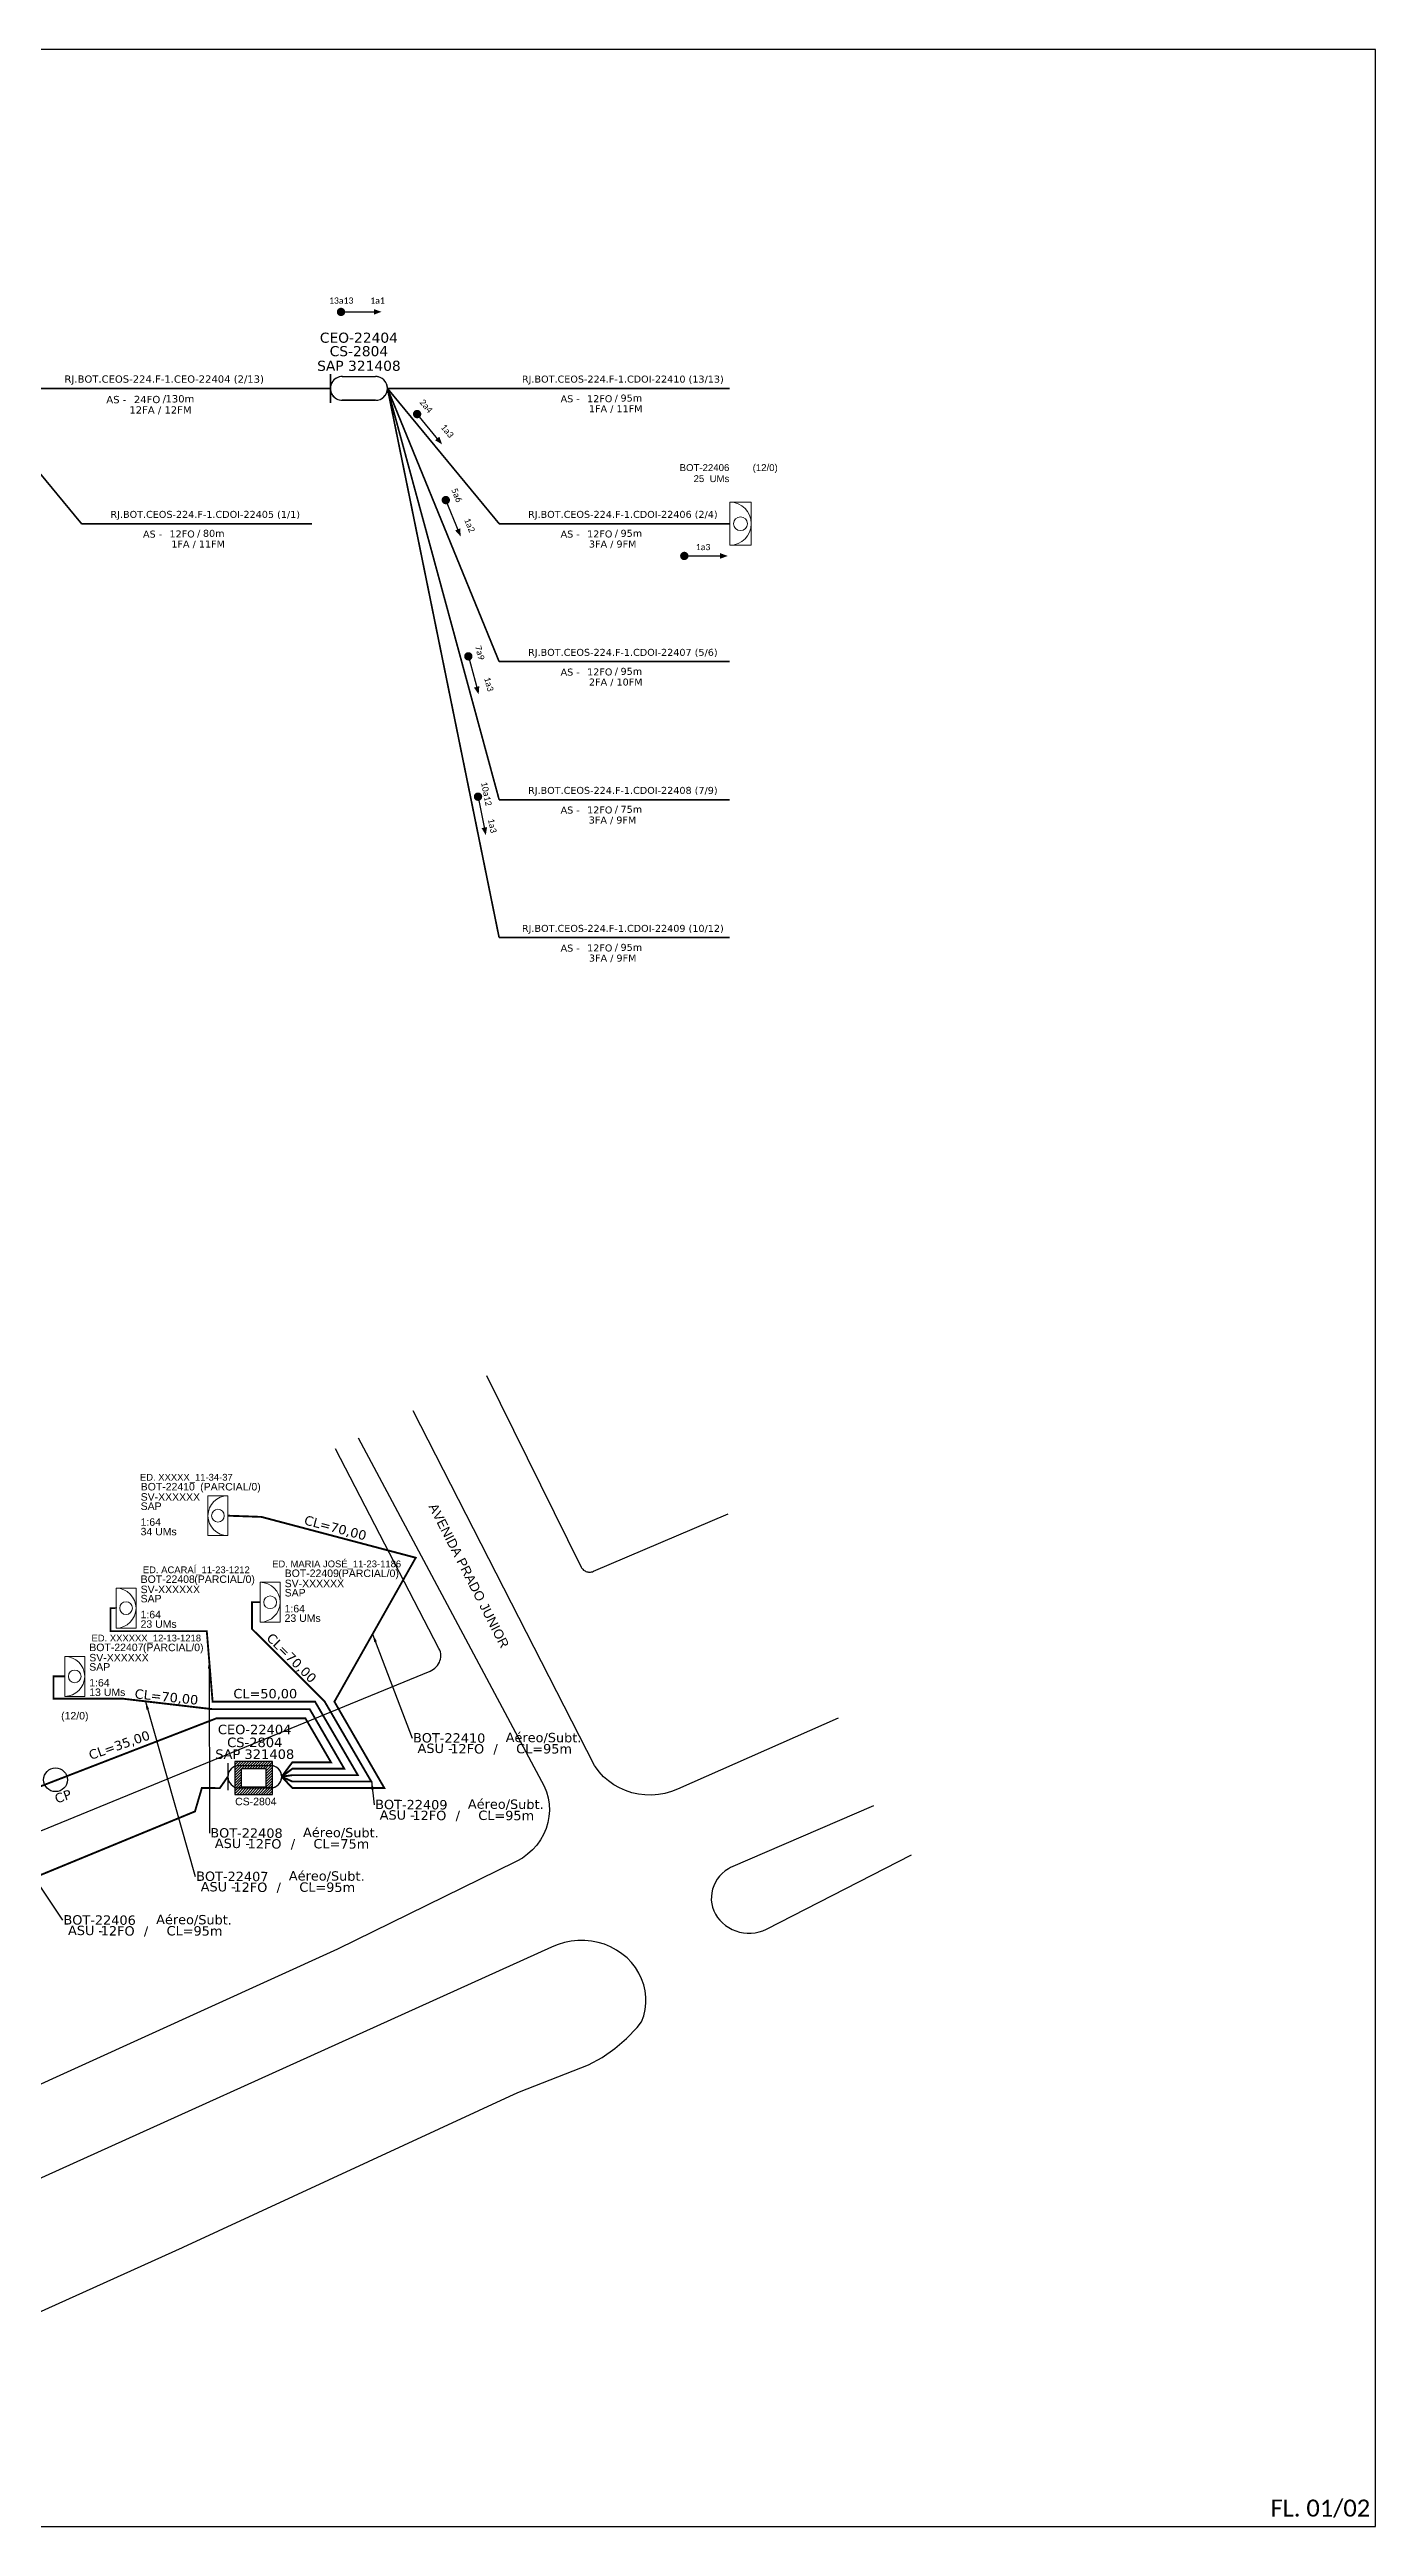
# Model space of a CAD drawing. Header units: inches. Extents: x 4735 to 6467, y 1468 to 2062.
# Drawn here: x 5256 to 5574, y 1468 to 2062 of the extents above; entities that cross this region are included whole.
import ezdxf
from ezdxf.enums import TextEntityAlignment as Align

# ---------------------------------------------------------------- set-up
doc = ezdxf.new("R2010")
doc.units = ezdxf.units.IN
doc.header["$MEASUREMENT"] = 0
for name, color, linetype in [('10.0-Cartográfico', 252, 'Continuous'), ('10.1-Caixas Subterrâneas', 5, 'Continuous'), ('20.4-CEOS', 1, 'Continuous'), ('20.5-CEO', 1, 'Continuous'), ('CABO OPTICO EXISTENTE', 5, 'Continuous'), ('CAP a instalar', 1, 'Continuous'), ('celulas gpon', 7, 'Continuous'), ('label_cabos', 7, 'Continuous'), ('Legenda', 1, 'Continuous'), ('Segmento de Logradouro Texto', 238, 'Continuous'), ('SETA', 7, 'Continuous')]:
    doc.layers.add(name, color=color, linetype=linetype)
for name, color, linetype, lineweight in [("20.0-LEGENDA DOS CDO'S", 1, 'Continuous', 0), ('20.1-CDO_INTERIOR', 1, 'Continuous', 0), ('40.1-ETIQUETAS', 1, 'Continuous', 20)]:
    doc.layers.add(name, color=color, linetype=linetype, lineweight=lineweight)
doc.layers.add('EXTRA', color=50, linetype='Continuous', plot=False)
doc.styles.add('ARIAL', font='arial.ttf')
doc.styles.add('DIGICADE', font='arial.ttf')
doc.styles.add('siredit', font='verdana.ttf')
doc.styles.add('WMF-Calibri0', font='calibri.ttf')
doc.linetypes.add('FENCELINE1', pattern='A,0.25,-0.1,[133,ltypeshp.shx,S=0.1,R=0,X=-0.1,Y=0],-0.1,1', length=1.45)
doc.dimstyles.new('CC', dxfattribs={"dimtxt": 1, "dimasz": 2, "dimexe": 0.18, "dimexo": 0.0625, "dimgap": 0.09, "dimtad": 0, "dimdec": 0, "dimrnd": 1, "dimzin": 0, "dimdsep": 46, "dimtxsty": 'siredit', "dimblk": 'NONE', "dimcen": 0, "dimse1": 1, "dimse2": 1, "dimsd1": 1, "dimsd2": 1, "dimclrt": 7, "dimadec": 0, "dimazin": 0, "dimtfac": 1, "dimtdec": 0, "dimtofl": 0, "dimtmove": 0, "dimatfit": 3, "dimfxl": 0, "dimtolj": 1, "dimtzin": 0, "dimarcsym": 0})

# ---------------------------------------------------------------- blocks, each defined once
blk = doc.blocks.new('*X6')
at = {"color": 0, "linetype": 'Continuous'}
for p, q in [((-1.25, 0.34099), (-0.49099, 1.1)), ((-1.25, 0.517767), (-0.667767, 1.1)), ((-1.25, 0.694544), (-0.844544, 1.1)), ((-1.25, 0.87132), (-1.02132, 1.1)), ((-1.25, 1.048097), (-1.198097, 1.1)), ((-1.25, 0.164214), (-0.8035, 0.610714)), ((-1.25, -0.012563), (-0.8035, 0.433937)), ((-1.25, -0.18934), (-0.8035, 0.25716)), ((-1.25, -0.366117), (-0.8035, 0.080383)), ((-0.789214, 0.625), (-0.314214, 1.1)), ((-0.612437, 0.625), (-0.137437, 1.1)), ((-0.43566, 0.625), (0.03934, 1.1)), ((-0.258883, 0.625), (0.216117, 1.1)), ((-0.082107, 0.625), (0.392893, 1.1)), ((0.09467, 0.625), (0.56967, 1.1)), ((0.271447, 0.625), (0.746447, 1.1)), ((0.448223, 0.625), (0.923223, 1.1)), ((0.625, 0.625), (1.1, 1.1)), ((0.801777, 0.625), (1.25, 1.073223)), ((0.8035, 0.449947), (1.25, 0.896447)), ((0.8035, 0.27317), (1.25, 0.71967)), ((0.8035, 0.096393), (1.25, 0.542893)), ((0.8035, -0.080383), (1.25, 0.366117)), ((0.8035, -0.25716), (1.25, 0.18934)), ((0.8035, -0.433937), (1.25, 0.012563)), ((-1.25, -0.542893), (-0.8035, -0.096393)), ((-1.25, -0.71967), (-0.8035, -0.27317)), ((-1.25, -0.896447), (-0.8035, -0.449947)), ((-1.25, -1.073223), (-0.801777, -0.625)), ((-1.1, -1.1), (-0.625, -0.625)), ((-0.923223, -1.1), (-0.448223, -0.625)), ((-0.746447, -1.1), (-0.271447, -0.625)), ((-0.56967, -1.1), (-0.09467, -0.625)), ((-0.392893, -1.1), (0.082107, -0.625)), ((-0.216117, -1.1), (0.258883, -0.625)), ((-0.03934, -1.1), (0.43566, -0.625)), ((0.137437, -1.1), (0.612437, -0.625)), ((0.314214, -1.1), (0.789214, -0.625)), ((0.49099, -1.1), (1.25, -0.34099)), ((0.667767, -1.1), (1.25, -0.517767)), ((0.8035, -0.610714), (1.25, -0.164214)), ((0.844544, -1.1), (1.25, -0.694544)), ((1.02132, -1.1), (1.25, -0.87132)), ((1.198097, -1.1), (1.25, -1.048097))]:
    blk.add_line(p, q, dxfattribs=at)
blk = doc.blocks.new('MANHOLE_MQ')
at = {"color": 0, "linetype": 'Continuous'}
for p, q in [((0.00000623, 0.00000569), (-0.00000627, 0.00000569)), ((-0.00000627, 0.00000569), (-0.00000627, -0.00000531)), ((-0.00000404, 0.00000331), (0.00000399, 0.00000331)), ((-0.00000404, -0.00000294), (-0.00000404, 0.00000331)), ((0.00000399, 0.00000331), (0.00000399, -0.00000294)), ((0.00000623, -0.00000531), (0.00000623, 0.00000569)), ((-0.00000627, -0.00000531), (0.00000623, -0.00000531)), ((0.00000399, -0.00000294), (-0.00000404, -0.00000294)), ((0.00000399, -0.00000294), (0.00000399, -0.00000294))]:
    blk.add_line(p, q, dxfattribs=at)
at = {"color": 0, "linetype": 'Continuous', "xscale": 5e-06, "yscale": 5e-06, "zscale": 1e-05}
blk.add_blockref('*X6', (-0.00000002, 0.00000019), dxfattribs=at)
blk = doc.blocks.new('LEGENDA DOS CABOS')
at = {"layer": 'EXTRA', "style": 'siredit'}
for tag, p in [('ID', (4.6, 0.97)), ('XX', (9.03, 0.97))]:
    blk.add_attdef(tag, text='', height=0.48, rotation=359.69, dxfattribs=at).set_placement(p, align=Align.MIDDLE_CENTER)
at = {"layer": 'Legenda', "color": 7, "style": 'siredit'}
for tag, p in [('TIPO_CABO', (1.31, 0)), ('CABO', (4.69, -0.05)), ('/', (6.81, -0.05)), ('METROS', (10.03, -0.05))]:
    blk.add_attdef(tag, text='', height=0.8, rotation=359.69, dxfattribs=at).set_placement(p, align=Align.MIDDLE_CENTER)
blk = doc.blocks.new('_None')
blk = doc.blocks.new('ETIQUETA_RS5F')
at = {"layer": '40.1-ETIQUETAS', "color": 0, "style": 'siredit'}
blk.add_text('/', height=1.5, dxfattribs=at).set_placement((1.55, -1.95), align=Align.MIDDLE_RIGHT)
for tag, p in [('ETIQUETA_R_SECUNDARIA', (1.18, 2.1)), ('ETIQUETA_R_PRIMARIA', (1.18, 4.1)), ('F_ATIVAS/F_MORTAS', (1.11, -4.24))]:
    blk.add_attdef(tag, text='', height=1.5, dxfattribs=at).set_placement(p, align=Align.MIDDLE_CENTER)
for tag, p in [('TIPO_CABO', (-6.62, -2.12)), ('CAP_CABO', (0.37, -2.09))]:
    blk.add_attdef(tag, text='', height=1.5, dxfattribs=at).set_placement(p, align=Align.MIDDLE_RIGHT)
blk.add_attdef('METROS', text='', height=1.5, dxfattribs=at).set_placement((2.11, -1.95), align=Align.MIDDLE_LEFT)
for tag, p in [('FUSÃO_1', (0.82, -8.39)), ('FUSÃO_2', (0.82, -10.6)), ('FUSÃO_3', (0.82, -12.93)), ('FUSÃO_4', (0.82, -15.14)), ('FUSÃO_5', (0.82, -17.16))]:
    blk.add_attdef(tag, text='', height=1.5, dxfattribs=at).set_placement(p, align=Align.CENTER)

msp = doc.modelspace()

# ---------------------------------------------------------------- linework, layer by layer
msp.add_lwpolyline([(4735.1, 1468.37), (5573.67, 1468.37), (5573.67, 2062.37), (4735.1, 2062.37), (4735.1, 1468.37)])
at = {"color": 0}
for points, const_width in [([(5324.95, 1999.45, 1), (5325.95, 1999.45, 1)], 0.999), ([(5343.39, 1975.34, 1), (5344.03, 1974.57, 1)], 1), ([(5407.32, 1940.93, 1), (5408.32, 1940.93, 1)], 1)]:
    msp.add_lwpolyline(points, format="xyb", close=True, dxfattribs=dict(at, const_width=const_width))
at = {"color": 1}
for points in [[(5322.9, 1984.54), (5322.9, 1977.68)], [(5325.74, 1983.96), (5333.74, 1983.96)], [(5325.75, 1978.26), (5333.58, 1978.26)], [(5298.28, 1651.42), (5298.28, 1644.93)], [(5300.97, 1650.87), (5308.52, 1650.87)], [(5300.97, 1645.49), (5308.44, 1645.49)]]:
    msp.add_lwpolyline(points, dxfattribs=at)
at = {"color": 8, "const_width": 1}
for points in [[(5350.4, 1954.79, 1), (5350.78, 1953.86, 1)], [(5355.87, 1917.33, 1), (5356.13, 1916.37, 1)], [(5358.22, 1883.69, 1), (5358.42, 1882.71, 1)]]:
    msp.add_lwpolyline(points, format="xyb", close=True, dxfattribs=at)
at = {"color": 5}
msp.add_circle((5256.95, 1647.44), 2.85, dxfattribs=at)
at = {"color": 1}
for centre, radius, start, end in [((5333.74, 1981.11), 2.85, 270.01293, 90.01301), ((5325.75, 1981.11), 2.85, 88.41005, 271.60722), ((5300.97, 1648.18), 2.69, 90, 270), ((5308.52, 1648.18), 2.69, 268.33024, 90)]:
    msp.add_arc(centre, radius, start, end, dxfattribs=at)
at = {"layer": '10.0-Cartográfico'}
for points in [[(5360.37, 1744.41), (5383.08, 1698.43), (5383.19, 1698.23), (5383.33, 1698.07), (5383.46, 1697.91), (5383.64, 1697.74), (5383.82, 1697.6), (5384.02, 1697.51), (5384.21, 1697.41), (5384.43, 1697.33), (5384.65, 1697.27), (5384.87, 1697.25), (5385.12, 1697.23), (5385.33, 1697.26), (5385.55, 1697.28), (5385.79, 1697.34), (5386.01, 1697.43), (5418.31, 1711.24)], [(5444.72, 1662.21), (5406.2, 1645.16), (5404.71, 1644.59), (5403.18, 1644.17), (5401.61, 1643.89), (5400.01, 1643.77), (5398.38, 1643.81), (5396.8, 1643.99), (5395.24, 1644.34), (5393.72, 1644.85), (5392.26, 1645.48), (5390.89, 1646.26), (5389.63, 1647.16), (5388.45, 1648.18), (5387.41, 1649.31), (5386.49, 1650.54), (5386.29, 1650.86), (5342.78, 1735.88)], [(5329.56, 1729.46), (5374.2, 1645.91), (5374.77, 1644.51), (5375.16, 1643.07), (5375.4, 1641.59), (5375.46, 1640.11), (5375.35, 1638.63), (5375.09, 1637.16), (5374.64, 1635.73), (5374.05, 1634.35), (5373.3, 1633.04), (5372.42, 1631.79), (5371.38, 1630.64), (5370.23, 1629.61), (5368.97, 1628.68), (5367.6, 1627.89), (5367.29, 1627.73), (5324.63, 1606.85), (5140.48, 1523.11)], [(5113.17, 1576.06), (5155.44, 1595.03), (5346.86, 1673.51), (5347.27, 1673.72), (5347.64, 1673.94), (5347.99, 1674.21), (5348.32, 1674.52), (5348.6, 1674.85), (5348.86, 1675.22), (5349.05, 1675.61), (5349.2, 1675.99), (5349.32, 1676.4), (5349.38, 1676.83), (5349.4, 1677.26), (5349.37, 1677.68), (5349.3, 1678.11), (5349.16, 1678.51), (5348.96, 1678.96), (5324.1, 1726.82)], [(5453.18, 1641.23), (5418.91, 1626.39), (5418.39, 1626.1), (5417.63, 1625.58), (5416.91, 1624.98), (5416.29, 1624.33), (5415.73, 1623.61), (5415.28, 1622.85), (5414.89, 1622.03), (5414.6, 1621.2), (5414.41, 1620.34), (5414.31, 1619.47), (5414.3, 1618.57), (5414.42, 1617.7), (5414.61, 1616.85), (5414.91, 1616.02), (5415.31, 1615.21), (5415.78, 1614.44), (5416.34, 1613.74), (5416.99, 1613.1), (5417.7, 1612.5), (5418.47, 1612), (5419.29, 1611.56), (5420.17, 1611.2), (5421.07, 1610.93), (5422, 1610.76), (5422.94, 1610.67), (5423.89, 1610.68), (5424.85, 1610.77), (5425.77, 1610.96), (5426.67, 1611.24), (5427.54, 1611.59)], [(5427.54, 1611.59), (5462.37, 1629.44)], [(5222.31, 1505.95), (5287.43, 1535.31), (5287.61, 1535.39), (5366.98, 1572.05), (5368.27, 1572.59), (5384.84, 1579.04), (5388.13, 1580.87), (5391.17, 1582.99), (5393.97, 1585.4), (5396.48, 1588.07), (5397.58, 1589.43), (5398.09, 1590.86), (5398.42, 1592.32), (5398.59, 1593.83), (5398.6, 1595.33), (5398.42, 1596.81), (5398.07, 1598.29), (5397.57, 1599.71), (5396.92, 1601.08), (5396.11, 1602.39), (5395.15, 1603.6), (5394.08, 1604.73), (5392.86, 1605.73), (5391.56, 1606.61), (5390.14, 1607.36), (5388.66, 1607.98), (5387.12, 1608.45), (5385.54, 1608.75), (5383.93, 1608.9), (5382.31, 1608.9), (5380.69, 1608.76), (5379.11, 1608.44), (5377.56, 1607.97), (5376.08, 1607.36), (5375.95, 1607.3), (5219.18, 1536.44)]]:
    msp.add_lwpolyline(points, dxfattribs=at)
at = {"layer": '20.1-CDO_INTERIOR', "color": 1, "lineweight": 18}
msp.add_lwpolyline([(5423.9, 1943.51), (5423.9, 1953.84), (5418.73, 1953.84), (5418.73, 1943.51)], close=True, dxfattribs=at)
at = {"layer": '20.1-CDO_INTERIOR', "color": 0, "lineweight": 18}
for points in [[(5293.53, 1705.99), (5293.52, 1715.55), (5298.3, 1715.55), (5298.31, 1705.99)], [(5276.27, 1683.82), (5276.28, 1693.38), (5271.5, 1693.38), (5271.49, 1683.82)], [(5310.84, 1685.23), (5310.84, 1694.79), (5306.06, 1694.8), (5306.05, 1685.23)], [(5263.95, 1667.45), (5263.96, 1677.01), (5259.18, 1677.01), (5259.17, 1667.45)]]:
    msp.add_lwpolyline(points, close=True, dxfattribs=at)
at = {"layer": '20.1-CDO_INTERIOR', "color": 1, "lineweight": 18}
msp.add_circle((5421.31, 1948.67), 1.65, dxfattribs=at)
at = {"layer": '20.1-CDO_INTERIOR', "color": 0, "lineweight": 18}
for centre in [(5295.92, 1710.77), (5273.88, 1688.6), (5308.45, 1690.01), (5261.56, 1672.23)]:
    msp.add_circle(centre, 1.53, dxfattribs=at)
at = {"layer": '20.1-CDO_INTERIOR', "color": 1, "lineweight": 18}
msp.add_arc((5418.73, 1948.67), 5.17, 270, 90, dxfattribs=at)
at = {"layer": '20.1-CDO_INTERIOR', "color": 0, "lineweight": 18}
for centre, start, end in [((5298.31, 1710.77), 90.02759, 270.02759), ((5271.49, 1688.6), 269.97241, 89.97241), ((5306.06, 1690.02), 269.97241, 89.97241), ((5259.17, 1672.23), 269.97241, 89.97241)]:
    msp.add_arc(centre, 4.78, start, end, dxfattribs=at)
at = {"layer": '20.5-CEO', "color": 1}
for p, q in [((5300.97, 1650.87), (5308.52, 1650.87)), ((5308.52, 1645.49), (5300.97, 1645.49))]:
    msp.add_line(p, q, dxfattribs=at)
msp.add_lwpolyline([(5298.28, 1651.42), (5298.28, 1644.93)], dxfattribs=at)
for centre, start, end in [((5300.97, 1648.18), 90, 270), ((5308.52, 1648.18), 270, 90)]:
    msp.add_arc(centre, 2.69, start, end, dxfattribs=at)
at = {"layer": 'CAP a instalar', "color": 1, "linetype": 'Continuous'}
for p, q in [((5322.9, 1977.68), (5322.9, 1984.54)), ((5325.75, 1983.96), (5333.74, 1983.96)), ((5333.74, 1978.26), (5325.75, 1978.26))]:
    msp.add_line(p, q, dxfattribs=at)
at = {"layer": 'CAP a instalar', "color": 8, "linetype": 'FENCELINE1', "ltscale": 6, "const_width": 0.4}
for points in [[(5236.39, 1981.11), (5263.18, 1948.67)], [(5336.59, 1981.11), (5363.39, 1915.58)], [(5336.59, 1981.11), (5363.39, 1882.48)], [(5336.59, 1981.11), (5363.39, 1849.39)], [(5336.59, 1981.11), (5418.73, 1981.11)], [(5263.18, 1948.67), (5318.52, 1948.67)], [(5363.39, 1915.58), (5418.73, 1915.58)], [(5363.39, 1882.48), (5418.73, 1882.48)], [(5363.39, 1849.39), (5418.73, 1849.39)]]:
    msp.add_lwpolyline(points, dxfattribs=at)
at = {"layer": 'CAP a instalar', "color": 1, "linetype": 'FENCELINE1', "ltscale": 6, "const_width": 0.4}
for points in [[(5236.39, 1981.11), (5322.9, 1981.11)], [(5336.59, 1981.11), (5363.39, 1948.67)], [(5363.39, 1948.67), (5418.73, 1948.67)]]:
    msp.add_lwpolyline(points, dxfattribs=at)
at = {"layer": 'CAP a instalar', "color": 0, "linetype": 'FENCELINE1', "ltscale": 5, "const_width": 0.45}
for points in [[(5311.21, 1648.18), (5313.77, 1645.48), (5335.83, 1645.48), (5323.86, 1666.17), (5343.38, 1700.69), (5306.35, 1710.48), (5298.31, 1710.77)], [(5311.21, 1648.18), (5313.77, 1648.55), (5329.49, 1648.55), (5319.22, 1666.17), (5294.64, 1666.17), (5293.24, 1683.09), (5270.13, 1683.09), (5270.13, 1688.6), (5271.49, 1688.6), (5271.49, 1688.59)], [(5311.21, 1648.18), (5313.77, 1647.02), (5332.71, 1647.02), (5321.54, 1666.17), (5304.08, 1683.61), (5304.08, 1690.02), (5306.06, 1690.02)], [(5311.21, 1648.18), (5313.77, 1650.09), (5326.23, 1650.09), (5317.95, 1664.36), (5294.7, 1664.36), (5273.05, 1666.89), (5256.46, 1666.89), (5256.46, 1672.23), (5259.17, 1672.23), (5259.17, 1672.23)]]:
    msp.add_lwpolyline(points, dxfattribs=at)
at = {"layer": 'CAP a instalar', "color": 1, "linetype": 'FENCELINE1', "ltscale": 5, "const_width": 0.45}
for points in [[(5311.21, 1648.18), (5313.77, 1651.63), (5323.05, 1651.63), (5316.9, 1662.18), (5295.57, 1662.18), (5235.71, 1639.05), (5232.04, 1654.43), (5235.56, 1655.85)], [(5151.8, 1587.57), (5156.68, 1589.3), (5167.59, 1589.3), (5290.41, 1639.85), (5292.06, 1645.48), (5296.36, 1645.43), (5298.28, 1648.18)]]:
    msp.add_lwpolyline(points, dxfattribs=at)
at = {"layer": 'CAP a instalar', "color": 1, "linetype": 'Continuous'}
for centre, start_param, end_param in [((5333.74, 1981.11), 3.141593, 6.283185), ((5325.75, 1981.11), 6.283185, 9.424778)]:
    msp.add_ellipse(centre, major_axis=(0, 2.85), ratio=1, start_param=start_param, end_param=end_param, dxfattribs=at)
at = {"layer": 'SETA', "color": 0}
for points in [[(5325.45, 1999.45), (5334.03, 1999.45)], [(5343.5, 1975.21), (5348.96, 1968.57)], [(5407.82, 1940.93), (5416.42, 1940.93)]]:
    msp.add_lwpolyline(points, dxfattribs=at)
at = {"layer": 'SETA', "color": 8}
for points in [[(5350.47, 1954.62), (5353.71, 1946.66)], [(5355.92, 1917.16), (5358.16, 1908.86)], [(5358.26, 1883.52), (5359.96, 1875.09)]]:
    msp.add_lwpolyline(points, dxfattribs=at)
at = {"layer": 'SETA', "color": 0}
for points in [[(5333.34, 2000.13), (5335.17, 1999.47), (5333.34, 1998.8)], [(5349.05, 1969.53), (5349.7, 1967.69), (5348.02, 1968.68)], [(5416.42, 1941.6), (5418.25, 1940.93), (5416.42, 1940.26)]]:
    msp.add_solid(points, dxfattribs=at)
at = {"layer": 'SETA', "color": 8}
for points in [[(5354.08, 1947.56), (5354.15, 1945.61), (5352.84, 1947.05)], [(5358.64, 1909.71), (5358.47, 1907.76), (5357.35, 1909.36)], [(5360.49, 1875.9), (5360.2, 1873.97), (5359.18, 1875.64)]]:
    msp.add_solid(points, dxfattribs=at)

# ---------------------------------------------------------------- block references
at = {"layer": '10.1-Caixas Subterrâneas', "color": 30, "xscale": 719521.9972001059, "yscale": 719521.9972001059, "zscale": 719521.9972001059, "rotation": 180.0000000000627}
msp.add_blockref('MANHOLE_MQ', (5304.47, 1648.03), dxfattribs=at)
at = {"layer": 'CAP a instalar', "color": 1, "linetype": 'FENCELINE1', "ltscale": 7}
ref = msp.add_blockref('ETIQUETA_RS5F', (5281.65, 1980.9), dxfattribs=dict(at, xscale=1.16639998499977, yscale=1.16639998499977, zscale=1.16639998499977))
ref.add_attrib('ETIQUETA_R_SECUNDARIA', 'RJ.BOT.CEOS-224.F-1.CEO-22404 (2/13)', dxfattribs={"layer": '40.1-ETIQUETAS', "color": 0, "height": 1.7496, "style": 'siredit'}).set_placement((5283.03, 1983.35), align=Align.MIDDLE_CENTER)
ref.add_attrib('TIPO_CABO', 'AS -', dxfattribs={"layer": '40.1-ETIQUETAS', "color": 0, "height": 1.75, "style": 'siredit'}).set_placement((5273.93, 1978.43), align=Align.MIDDLE_RIGHT)
ref.add_attrib('CAP_CABO', '24FO', dxfattribs={"layer": '40.1-ETIQUETAS', "color": 0, "height": 1.75, "style": 'siredit'}).set_placement((5282.08, 1978.45), align=Align.MIDDLE_RIGHT)
ref.add_attrib('METROS', '130m', dxfattribs={"layer": '40.1-ETIQUETAS', "color": 0, "height": 1.75, "style": 'siredit'}).set_placement((5283.33, 1978.62), align=Align.MIDDLE_LEFT)
ref.add_attrib('F_ATIVAS/F_MORTAS', '12FA / 12FM', dxfattribs={"layer": '40.1-ETIQUETAS', "color": 0, "height": 1.7496, "style": 'siredit'}).set_placement((5282.12, 1975.94), align=Align.MIDDLE_CENTER)
at = {"layer": 'CAP a instalar', "color": 8, "linetype": 'FENCELINE1', "ltscale": 7}
ref = msp.add_blockref('ETIQUETA_RS5F', (5390.15, 1980.99), dxfattribs=dict(at, xscale=1.120210545593181, yscale=1.120210545592726, zscale=1.120210545593998))
ref.add_attrib('ETIQUETA_R_SECUNDARIA', 'RJ.BOT.CEOS-224.F-1.CDOI-22410 (13/13)', dxfattribs={"layer": 'CABO OPTICO EXISTENTE', "color": 0, "height": 1.6803, "style": 'siredit'}).set_placement((5393.07, 1983.34), align=Align.MIDDLE_CENTER)
ref.add_attrib('TIPO_CABO', 'AS -', dxfattribs={"layer": '40.1-ETIQUETAS', "color": 0, "height": 1.68, "style": 'siredit'}).set_placement((5382.74, 1978.62), align=Align.MIDDLE_RIGHT)
ref.add_attrib('CAP_CABO', '12FO', dxfattribs={"layer": '40.1-ETIQUETAS', "color": 0, "height": 1.68, "style": 'siredit'}).set_placement((5390.56, 1978.64), align=Align.MIDDLE_RIGHT)
ref.add_attrib('METROS', '95m', dxfattribs={"layer": '40.1-ETIQUETAS', "color": 0, "height": 1.68, "style": 'siredit'}).set_placement((5392.52, 1978.8), align=Align.MIDDLE_LEFT)
ref.add_attrib('F_ATIVAS/F_MORTAS', '1FA / 11FM', dxfattribs={"layer": '40.1-ETIQUETAS', "color": 0, "height": 1.68, "style": 'siredit'}).set_placement((5391.36, 1976.23), align=Align.MIDDLE_CENTER)
ref = msp.add_blockref('ETIQUETA_RS5F', (5289.95, 1948.54), dxfattribs=dict(at, xscale=1.120210545593181, yscale=1.120210545592726, zscale=1.120210545593998))
ref.add_attrib('ETIQUETA_R_SECUNDARIA', 'RJ.BOT.CEOS-224.F-1.CDOI-22405 (1/1)', dxfattribs={"layer": 'CABO OPTICO EXISTENTE', "color": 0, "height": 1.6803, "style": 'siredit'}).set_placement((5292.87, 1950.9), align=Align.MIDDLE_CENTER)
ref.add_attrib('TIPO_CABO', 'AS -', dxfattribs={"layer": '40.1-ETIQUETAS', "color": 0, "height": 1.68, "style": 'siredit'}).set_placement((5282.54, 1946.17), align=Align.MIDDLE_RIGHT)
ref.add_attrib('CAP_CABO', '12FO', dxfattribs={"layer": '40.1-ETIQUETAS', "color": 0, "height": 1.68, "style": 'siredit'}).set_placement((5290.36, 1946.2), align=Align.MIDDLE_RIGHT)
ref.add_attrib('METROS', '80m', dxfattribs={"layer": '40.1-ETIQUETAS', "color": 0, "height": 1.68, "style": 'siredit'}).set_placement((5292.32, 1946.35), align=Align.MIDDLE_LEFT)
ref.add_attrib('F_ATIVAS/F_MORTAS', '1FA / 11FM', dxfattribs={"layer": '40.1-ETIQUETAS', "color": 0, "height": 1.68, "style": 'siredit'}).set_placement((5291.16, 1943.79), align=Align.MIDDLE_CENTER)
at = {"layer": 'CAP a instalar', "color": 1, "linetype": 'FENCELINE1', "ltscale": 7}
ref = msp.add_blockref('ETIQUETA_RS5F', (5390.16, 1948.55), dxfattribs=dict(at, xscale=1.120210545593181, yscale=1.120210545592726, zscale=1.120210545593998))
ref.add_attrib('ETIQUETA_R_SECUNDARIA', 'RJ.BOT.CEOS-224.F-1.CDOI-22406 (2/4)', dxfattribs={"layer": 'CABO OPTICO EXISTENTE', "color": 0, "height": 1.6803, "style": 'siredit'}).set_placement((5393.07, 1950.9), align=Align.MIDDLE_CENTER)
ref.add_attrib('TIPO_CABO', 'AS -', dxfattribs={"layer": '40.1-ETIQUETAS', "color": 0, "height": 1.68, "style": 'siredit'}).set_placement((5382.74, 1946.18), align=Align.MIDDLE_RIGHT)
ref.add_attrib('CAP_CABO', '12FO', dxfattribs={"layer": '40.1-ETIQUETAS', "color": 0, "height": 1.68, "style": 'siredit'}).set_placement((5390.57, 1946.2), align=Align.MIDDLE_RIGHT)
ref.add_attrib('METROS', '95m', dxfattribs={"layer": '40.1-ETIQUETAS', "color": 0, "height": 1.68, "style": 'siredit'}).set_placement((5392.52, 1946.36), align=Align.MIDDLE_LEFT)
ref.add_attrib('F_ATIVAS/F_MORTAS', '3FA / 9FM', dxfattribs={"layer": '40.1-ETIQUETAS', "color": 0, "height": 1.68, "style": 'siredit'}).set_placement((5390.63, 1943.79), align=Align.MIDDLE_CENTER)
at = {"layer": 'CAP a instalar', "color": 8, "linetype": 'FENCELINE1', "ltscale": 7}
ref = msp.add_blockref('ETIQUETA_RS5F', (5390.16, 1915.45), dxfattribs=dict(at, xscale=1.120210545593181, yscale=1.120210545592726, zscale=1.120210545593998))
ref.add_attrib('ETIQUETA_R_SECUNDARIA', 'RJ.BOT.CEOS-224.F-1.CDOI-22407 (5/6)', dxfattribs={"layer": 'CABO OPTICO EXISTENTE', "color": 0, "height": 1.6803, "style": 'siredit'}).set_placement((5393.07, 1917.81), align=Align.MIDDLE_CENTER)
ref.add_attrib('TIPO_CABO', 'AS -', dxfattribs={"layer": '40.1-ETIQUETAS', "color": 0, "height": 1.68, "style": 'siredit'}).set_placement((5382.74, 1913.08), align=Align.MIDDLE_RIGHT)
ref.add_attrib('CAP_CABO', '12FO', dxfattribs={"layer": '40.1-ETIQUETAS', "color": 0, "height": 1.68, "style": 'siredit'}).set_placement((5390.57, 1913.11), align=Align.MIDDLE_RIGHT)
ref.add_attrib('METROS', '95m', dxfattribs={"layer": '40.1-ETIQUETAS', "color": 0, "height": 1.68, "style": 'siredit'}).set_placement((5392.52, 1913.26), align=Align.MIDDLE_LEFT)
ref.add_attrib('F_ATIVAS/F_MORTAS', '2FA / 10FM', dxfattribs={"layer": '40.1-ETIQUETAS', "color": 0, "height": 1.68, "style": 'siredit'}).set_placement((5391.37, 1910.69), align=Align.MIDDLE_CENTER)
ref = msp.add_blockref('ETIQUETA_RS5F', (5390.16, 1882.35), dxfattribs=dict(at, xscale=1.120210545593181, yscale=1.120210545592726, zscale=1.120210545593998))
ref.add_attrib('ETIQUETA_R_SECUNDARIA', 'RJ.BOT.CEOS-224.F-1.CDOI-22408 (7/9)', dxfattribs={"layer": 'CABO OPTICO EXISTENTE', "color": 0, "height": 1.6803, "style": 'siredit'}).set_placement((5393.07, 1884.71), align=Align.MIDDLE_CENTER)
ref.add_attrib('TIPO_CABO', 'AS -', dxfattribs={"layer": '40.1-ETIQUETAS', "color": 0, "height": 1.68, "style": 'siredit'}).set_placement((5382.74, 1879.99), align=Align.MIDDLE_RIGHT)
ref.add_attrib('CAP_CABO', '12FO', dxfattribs={"layer": '40.1-ETIQUETAS', "color": 0, "height": 1.68, "style": 'siredit'}).set_placement((5390.57, 1880.01), align=Align.MIDDLE_RIGHT)
ref.add_attrib('METROS', '75m', dxfattribs={"layer": '40.1-ETIQUETAS', "color": 0, "height": 1.68, "style": 'siredit'}).set_placement((5392.52, 1880.17), align=Align.MIDDLE_LEFT)
ref.add_attrib('F_ATIVAS/F_MORTAS', '3FA / 9FM', dxfattribs={"layer": '40.1-ETIQUETAS', "color": 0, "height": 1.68, "style": 'siredit'}).set_placement((5390.59, 1877.6), align=Align.MIDDLE_CENTER)
ref = msp.add_blockref('ETIQUETA_RS5F', (5390.16, 1849.26), dxfattribs=dict(at, xscale=1.120210545593181, yscale=1.120210545592726, zscale=1.120210545593998))
ref.add_attrib('ETIQUETA_R_SECUNDARIA', 'RJ.BOT.CEOS-224.F-1.CDOI-22409 (10/12)', dxfattribs={"layer": 'CABO OPTICO EXISTENTE', "color": 0, "height": 1.6803, "style": 'siredit'}).set_placement((5393.07, 1851.62), align=Align.MIDDLE_CENTER)
ref.add_attrib('TIPO_CABO', 'AS -', dxfattribs={"layer": '40.1-ETIQUETAS', "color": 0, "height": 1.68, "style": 'siredit'}).set_placement((5382.74, 1846.89), align=Align.MIDDLE_RIGHT)
ref.add_attrib('CAP_CABO', '12FO', dxfattribs={"layer": '40.1-ETIQUETAS', "color": 0, "height": 1.68, "style": 'siredit'}).set_placement((5390.57, 1846.92), align=Align.MIDDLE_RIGHT)
ref.add_attrib('METROS', '95m', dxfattribs={"layer": '40.1-ETIQUETAS', "color": 0, "height": 1.68, "style": 'siredit'}).set_placement((5392.52, 1847.07), align=Align.MIDDLE_LEFT)
ref.add_attrib('F_ATIVAS/F_MORTAS', '3FA / 9FM', dxfattribs={"layer": '40.1-ETIQUETAS', "color": 0, "height": 1.68, "style": 'siredit'}).set_placement((5390.63, 1844.5), align=Align.MIDDLE_CENTER)
at = {"layer": 'label_cabos', "color": 0, "lineweight": 0}
ref = msp.add_blockref('LEGENDA DOS CABOS', (5341.86, 1653.81), dxfattribs=dict(at, xscale=2.25, yscale=2.25, zscale=2.25))
ref.add_attrib('ID', 'BOT-22410', dxfattribs={"color": 0, "height": 2.25, "rotation": 359.69001, "style": 'siredit'}).set_placement((5351.4, 1657.48), align=Align.MIDDLE_CENTER)
ref.add_attrib('CABO', '12FO', dxfattribs={"color": 0, "height": 2.25, "rotation": 359.69001, "style": 'siredit'}).set_placement((5355.73, 1654.88), align=Align.MIDDLE_CENTER)
ref.add_attrib('METROS', 'CL=95m', dxfattribs={"color": 0, "height": 2.25, "rotation": 359.69001, "style": 'siredit'}).set_placement((5374.17, 1654.88), align=Align.MIDDLE_CENTER)
ref.add_attrib('XX', 'Aéreo/Subt.', dxfattribs={"color": 0, "height": 2.25, "rotation": 359.69001, "style": 'siredit'}).set_placement((5374.05, 1657.57), align=Align.MIDDLE_CENTER)
ref.add_attrib('/', '/', dxfattribs={"color": 0, "height": 2.25, "rotation": 359.69001, "style": 'siredit'}).set_placement((5362.54, 1654.88), align=Align.MIDDLE_CENTER)
ref.add_attrib('TIPO_CABO', 'ASU -', dxfattribs={"color": 0, "height": 2.25, "rotation": 359.69001, "style": 'siredit'}).set_placement((5348.03, 1654.98), align=Align.MIDDLE_CENTER)
ref = msp.add_blockref('LEGENDA DOS CABOS', (5332.79, 1637.82), dxfattribs=dict(at, xscale=2.25, yscale=2.25, zscale=2.25))
ref.add_attrib('ID', 'BOT-22409', dxfattribs={"color": 0, "height": 2.25, "rotation": 359.69001, "style": 'siredit'}).set_placement((5342.32, 1641.49), align=Align.MIDDLE_CENTER)
ref.add_attrib('CABO', '12FO', dxfattribs={"color": 0, "height": 2.25, "rotation": 359.69001, "style": 'siredit'}).set_placement((5346.65, 1638.89), align=Align.MIDDLE_CENTER)
ref.add_attrib('METROS', 'CL=95m', dxfattribs={"color": 0, "height": 2.25, "rotation": 359.69001, "style": 'siredit'}).set_placement((5365.09, 1638.89), align=Align.MIDDLE_CENTER)
ref.add_attrib('XX', 'Aéreo/Subt.', dxfattribs={"color": 0, "height": 2.25, "rotation": 359.69001, "style": 'siredit'}).set_placement((5364.98, 1641.59), align=Align.MIDDLE_CENTER)
ref.add_attrib('/', '/', dxfattribs={"color": 0, "height": 2.25, "rotation": 359.69001, "style": 'siredit'}).set_placement((5353.47, 1638.89), align=Align.MIDDLE_CENTER)
ref.add_attrib('TIPO_CABO', 'ASU -', dxfattribs={"color": 0, "height": 2.25, "rotation": 359.69001, "style": 'siredit'}).set_placement((5338.95, 1639), align=Align.MIDDLE_CENTER)
ref = msp.add_blockref('LEGENDA DOS CABOS', (5293.23, 1631.01), dxfattribs=dict(at, xscale=2.25, yscale=2.25, zscale=2.25))
ref.add_attrib('ID', 'BOT-22408', dxfattribs={"color": 0, "height": 2.25, "rotation": 359.69001, "style": 'siredit'}).set_placement((5302.77, 1634.68), align=Align.MIDDLE_CENTER)
ref.add_attrib('CABO', '12FO', dxfattribs={"color": 0, "height": 2.25, "rotation": 359.69001, "style": 'siredit'}).set_placement((5307.09, 1632.08), align=Align.MIDDLE_CENTER)
ref.add_attrib('METROS', 'CL=75m', dxfattribs={"color": 0, "height": 2.25, "rotation": 359.69001, "style": 'siredit'}).set_placement((5325.53, 1632.08), align=Align.MIDDLE_CENTER)
ref.add_attrib('XX', 'Aéreo/Subt.', dxfattribs={"color": 0, "height": 2.25, "rotation": 359.69001, "style": 'siredit'}).set_placement((5325.42, 1634.78), align=Align.MIDDLE_CENTER)
ref.add_attrib('/', '/', dxfattribs={"color": 0, "height": 2.25, "rotation": 359.69001, "style": 'siredit'}).set_placement((5313.91, 1632.08), align=Align.MIDDLE_CENTER)
ref.add_attrib('TIPO_CABO', 'ASU -', dxfattribs={"color": 0, "height": 2.25, "rotation": 359.69001, "style": 'siredit'}).set_placement((5299.39, 1632.19), align=Align.MIDDLE_CENTER)
ref = msp.add_blockref('LEGENDA DOS CABOS', (5289.83, 1620.62), dxfattribs=dict(at, xscale=2.25, yscale=2.25, zscale=2.25))
ref.add_attrib('ID', 'BOT-22407', dxfattribs={"color": 0, "height": 2.25, "rotation": 359.69001, "style": 'siredit'}).set_placement((5299.37, 1624.28), align=Align.MIDDLE_CENTER)
ref.add_attrib('CABO', '12FO', dxfattribs={"color": 0, "height": 2.25, "rotation": 359.69001, "style": 'siredit'}).set_placement((5303.7, 1621.68), align=Align.MIDDLE_CENTER)
ref.add_attrib('METROS', 'CL=95m', dxfattribs={"color": 0, "height": 2.25, "rotation": 359.69001, "style": 'siredit'}).set_placement((5322.14, 1621.68), align=Align.MIDDLE_CENTER)
ref.add_attrib('XX', 'Aéreo/Subt.', dxfattribs={"color": 0, "height": 2.25, "rotation": 359.69001, "style": 'siredit'}).set_placement((5322.02, 1624.38), align=Align.MIDDLE_CENTER)
ref.add_attrib('/', '/', dxfattribs={"color": 0, "height": 2.25, "rotation": 359.69001, "style": 'siredit'}).set_placement((5310.51, 1621.68), align=Align.MIDDLE_CENTER)
ref.add_attrib('TIPO_CABO', 'ASU -', dxfattribs={"color": 0, "height": 2.25, "rotation": 359.69001, "style": 'siredit'}).set_placement((5296, 1621.79), align=Align.MIDDLE_CENTER)
ref = msp.add_blockref('LEGENDA DOS CABOS', (5257.99, 1610.14), dxfattribs=dict(at, xscale=2.25, yscale=2.25, zscale=2.25))
ref.add_attrib('ID', 'BOT-22406', dxfattribs={"color": 0, "height": 2.25, "rotation": 359.69001, "style": 'siredit'}).set_placement((5267.53, 1613.81), align=Align.MIDDLE_CENTER)
ref.add_attrib('CABO', '12FO', dxfattribs={"color": 0, "height": 2.25, "rotation": 359.69001, "style": 'siredit'}).set_placement((5271.86, 1611.21), align=Align.MIDDLE_CENTER)
ref.add_attrib('METROS', 'CL=95m', dxfattribs={"color": 0, "height": 2.25, "rotation": 359.69001, "style": 'siredit'}).set_placement((5290.3, 1611.21), align=Align.MIDDLE_CENTER)
ref.add_attrib('XX', 'Aéreo/Subt.', dxfattribs={"color": 0, "height": 2.25, "rotation": 359.69001, "style": 'siredit'}).set_placement((5290.18, 1613.9), align=Align.MIDDLE_CENTER)
ref.add_attrib('/', '/', dxfattribs={"color": 0, "height": 2.25, "rotation": 359.69001, "style": 'siredit'}).set_placement((5278.67, 1611.21), align=Align.MIDDLE_CENTER)
ref.add_attrib('TIPO_CABO', 'ASU -', dxfattribs={"color": 0, "height": 2.25, "rotation": 359.69001, "style": 'siredit'}).set_placement((5264.16, 1611.31), align=Align.MIDDLE_CENTER)

# ---------------------------------------------------------------- texts
at = {"color": 3, "style": 'ARIAL'}
for s, p in [('ED. XXXXX_11-34-37', (5277.2, 1719.18)), ('ED. ACARAÍ_11-23-1212', (5277.9, 1696.98)), ('ED. MARIA JOSÉ_11-23-1186', (5308.93, 1698.4)), ('ED. XXXXXX_12-13-1218', (5265.58, 1680.61))]:
    msp.add_text(s, height=1.62, rotation=0.00993, dxfattribs=at).set_placement(p)
at = {"color": 0, "char_height": 1.4978, "width": 25.3213, "attachment_point": 5}
for s, insert in [('\\C8;\\fCalibri|b0|i0|c0|p34;13a13', (5325.5, 2002.16)), ('\\C8;\\fCalibri|b0|i0|c0|p34;1a1', (5334.22, 2002.16))]:
    msp.add_mtext(s, dxfattribs=dict(at, insert=insert))
at = {"color": 0, "char_height": 1.5, "width": 25.3588, "attachment_point": 5, "rotation": 309.41479}
for s, insert in [('{\\fCalibri|b0|i0|c0|p34;2a4}', (5345.88, 1976.86)), ('{\\fCalibri|b0|i0|c0|p34;1a3}', (5350.96, 1970.89))]:
    msp.add_mtext(s, dxfattribs=dict(at, insert=insert))
at = {"char_height": 1.5, "width": 25.3588, "attachment_point": 5}
for s, insert, rotation in [('\\C8;\\fCalibri|b0|i0|c0|p34;5a6', (5353.22, 1955.5), 292.15708), ('\\C8;\\fCalibri|b0|i0|c0|p34;1a2', (5356.31, 1948.29), 292.15708), ('\\C8;\\fCalibri|b0|i0|c0|p34;7a9', (5358.76, 1917.7), 285.11817), ('\\C8;\\fCalibri|b0|i0|c0|p34;1a3', (5360.94, 1910.16), 285.11817), ('\\C8;\\fCalibri|b0|i0|c0|p34;10a12', (5360.34, 1883.87), 281.41739), ('\\C8;\\fCalibri|b0|i0|c0|p34;1a3', (5361.76, 1876.21), 281.41739)]:
    msp.add_mtext(s, dxfattribs=dict(at, insert=insert, rotation=rotation))
at = {"color": 8, "insert": (5412.32, 1943.06), "char_height": 1.5, "width": 25.3588, "attachment_point": 5}
msp.add_mtext('{\\fCalibri|b0|i0|c0|p34;\\C0;1a3}', dxfattribs=at)
at = {"lineweight": 0, "insert": (5548.47, 1474.82), "char_height": 4.071, "width": 376.0996, "attachment_point": 1, "style": 'WMF-Calibri0'}
msp.add_mtext('FL. 01/02', dxfattribs=at)
at = {"layer": '10.1-Caixas Subterrâneas', "color": 30, "style": 'ARIAL'}
msp.add_text('CS-2804', height=1.8, dxfattribs=at).set_placement((5300.04, 1641.33))
at = {"layer": "20.0-LEGENDA DOS CDO'S", "color": 1, "style": 'ARIAL'}
for s, p in [('BOT-22406', (5418.63, 1961.29)), ('25  UMs', (5418.64, 1958.64))]:
    msp.add_text(s, height=1.653, dxfattribs=at).set_placement(p, align=Align.RIGHT)
msp.add_text('    (12/0)', height=1.65, dxfattribs=at).set_placement((5425.95, 1961.29), align=Align.CENTER)
at = {"layer": "20.0-LEGENDA DOS CDO'S", "color": 0, "style": 'ARIAL'}
for s, p in [('BOT-22410', (5277.38, 1716.83)), ('SV-XXXXXX', (5277.38, 1714.37)), ('SAP', (5277.37, 1712.15)), ('34 UMs', (5277.36, 1706.06)), ('1:64', (5277.36, 1708.35)), ('SV-XXXXXX', (5277.37, 1692.2)), ('BOT-22408', (5277.37, 1694.65)), ('SAP', (5311.93, 1691.4)), ('SV-XXXXXX', (5311.93, 1693.62)), ('BOT-22409', (5311.93, 1696.07)), ('SAP', (5277.36, 1689.98)), ('1:64', (5277.35, 1686.17)), ('23 UMs', (5311.91, 1685.31)), ('1:64', (5311.91, 1687.59)), ('23 UMs', (5277.35, 1683.89)), ('SV-XXXXXX', (5265.05, 1675.83)), ('SAP', (5265.04, 1673.61)), ('BOT-22407', (5265.05, 1678.29)), ('1:64', (5265.03, 1669.81)), ('13 UMs', (5265.03, 1667.53))]:
    msp.add_text(s, height=1.8, rotation=359.97241, dxfattribs=at).set_placement(p)
for s, p in [('            (PARCIAL/0)', (5294.73, 1716.82)), ('        (PARCIAL/0)', (5294.72, 1694.65)), ('        (PARCIAL/0)', (5329.28, 1696.06)), ('        (PARCIAL/0)', (5282.4, 1678.28))]:
    msp.add_text(s, height=1.8, rotation=359.97241, dxfattribs=at).set_placement(p, align=Align.CENTER)
at = {"layer": "20.0-LEGENDA DOS CDO'S", "color": 1, "style": 'ARIAL'}
msp.add_text('        (12/0)', height=1.8, rotation=359.97241, dxfattribs=at).set_placement((5258.78, 1661.9), align=Align.CENTER)
at = {"layer": '20.4-CEOS', "color": 1, "style": 'siredit'}
for s, p in [('CEO-22404', (5329.74, 1994.48)), ('CS-2804', (5329.74, 1991.25)), ('SAP 321408', (5329.75, 1987.74))]:
    msp.add_text(s, height=2.413, rotation=0.01293, dxfattribs=at).set_placement(p, align=Align.TOP_CENTER)
msp.add_text('CEO-22404', height=2.272, dxfattribs=at).set_placement((5304.72, 1660.64), align=Align.TOP_CENTER)
at = {"layer": '20.5-CEO', "color": 1, "style": 'siredit'}
for s, p in [('CS-2804', (5304.75, 1657.55)), ('SAP 321408', (5304.75, 1654.72))]:
    msp.add_text(s, height=2.281, dxfattribs=at).set_placement(p, align=Align.TOP_CENTER)
at = {"layer": 'celulas gpon', "style": 'siredit'}
for s, rotation, p in [('CL=70,00', 345.23959, (5316.43, 1708.73)), ('CL=70,00', 315.07825, (5307.39, 1681.26)), ('CL=70,00', 354.13583, (5275.85, 1666.99)), ('CL=50,00', 0.00979, (5299.63, 1666.97)), ('CL=35,00', 19.17691, (5265.39, 1652.19))]:
    msp.add_text(s, height=2.25, rotation=rotation, dxfattribs=at).set_placement(p)
at = {"layer": 'celulas gpon', "color": 5, "style": 'siredit'}
msp.add_text('CP', height=2.25, rotation=19.17691, dxfattribs=at).set_placement((5257.23, 1641.73))
at = {"layer": 'Segmento de Logradouro Texto', "color": 7, "linetype": 'Continuous', "style": 'DIGICADE'}
msp.add_text('AVENIDA PRADO JUNIOR', height=2.25, rotation=297.06029, dxfattribs=at).set_placement((5346.41, 1712.98))

# ---------------------------------------------------------------- leaders
at = {"layer": 'label_cabos'}
for points in [[(5333.03, 1682.39), (5342.51, 1657.45)], [(5293.82, 1676.08), (5293.87, 1634.65)], [(5278.52, 1666.25), (5290.48, 1624.25)], [(5332.79, 1647.07), (5333.43, 1641.46)], [(5240.48, 1640.9), (5258.64, 1613.78)]]:
    msp.add_leader(points, dimstyle='CC', override={"dimgap": 0.09, "dimtad": 0}, dxfattribs=at)

doc.saveas('drawing.dxf')
